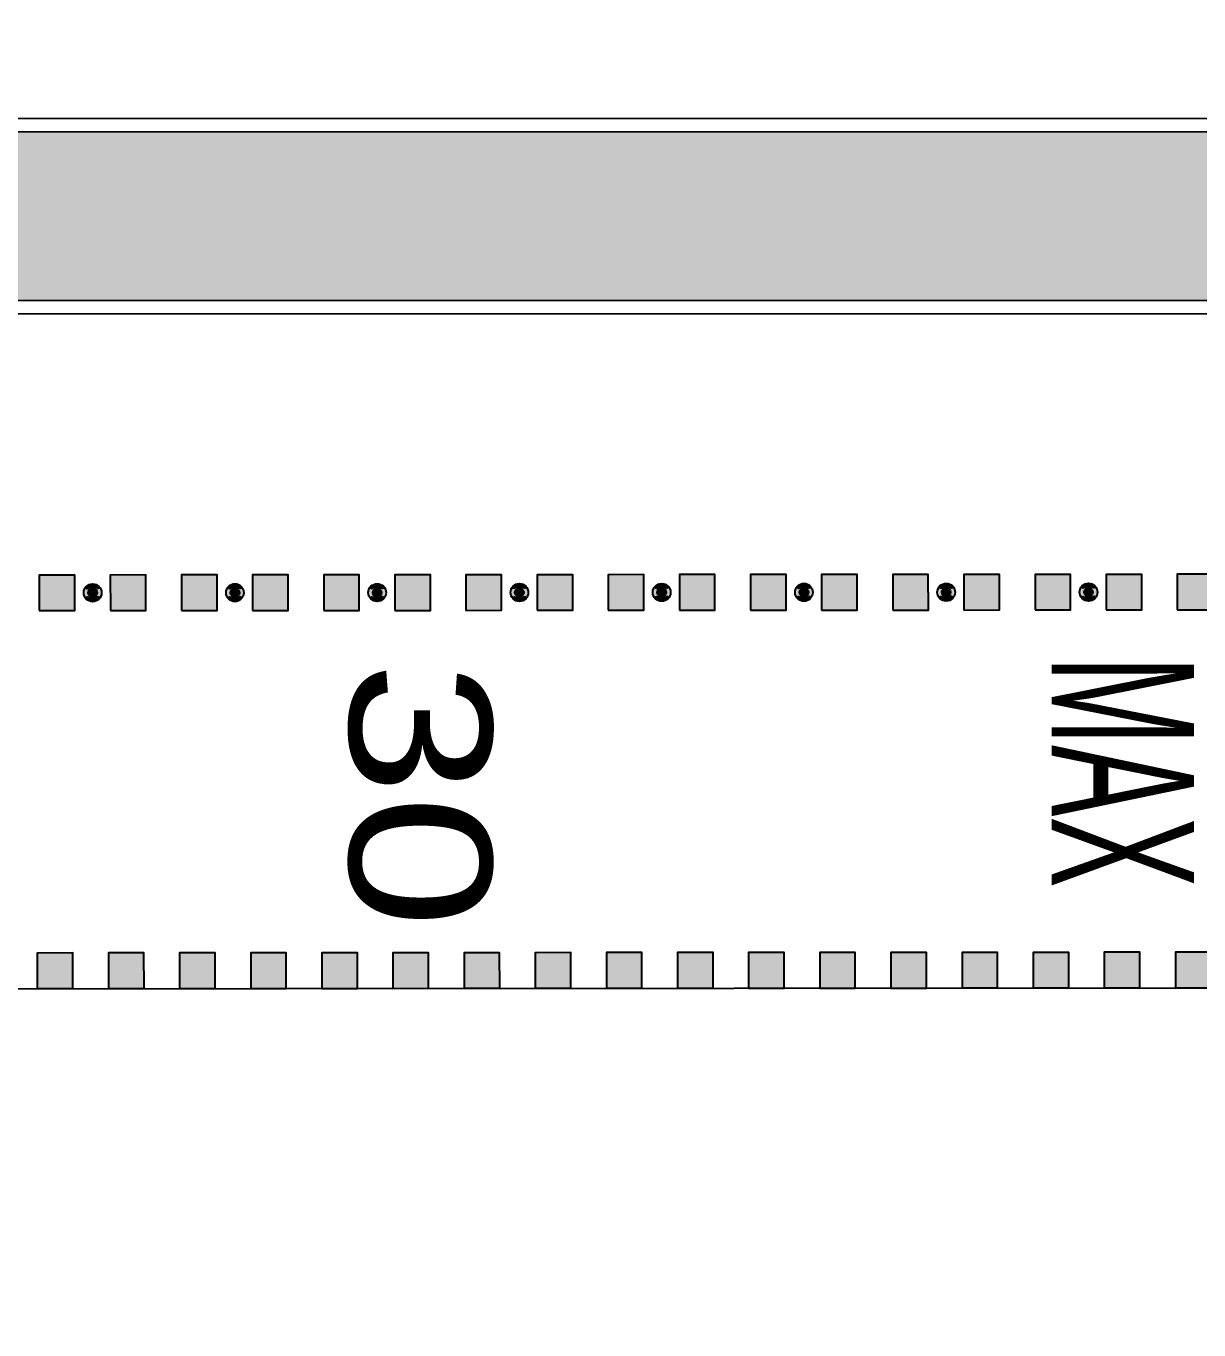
# Model space of a CAD drawing. Header units: metres. Extents: x 668617 to 675126, y 2286318 to 2293677.
# Drawn here: x 669170.47 to 669183.66, y 2287199.22 to 2287213.88 of the extents above; entities that cross this region are included whole.
import ezdxf
from ezdxf.enums import TextEntityAlignment as Align

# ---------------------------------------------------------------- set-up
doc = ezdxf.new("R2010")
doc.units = ezdxf.units.M
doc.header["$MEASUREMENT"] = 0
for name, color, linetype in [('CU_VEGETACION', 54, 'Continuous'), ('DMTG-B-CuadrosVerdes', 94, 'Continuous'), ('DMTG-M-VIALETON', 92, 'Continuous'), ('DMTG-PB-BANQUETAS', 251, 'Continuous'), ('DMTG-SH-LEYENDA VELOCIDAD', 252, 'Continuous')]:
    doc.layers.add(name, color=color, linetype=linetype)
doc.styles.add('Arial', font='arial.ttf')

# ---------------------------------------------------------------- blocks, each defined once
blk = doc.blocks.new('*U123')
h = blk.add_hatch(color=256)
h.dxf.hatch_style = 1
h.paths.add_polyline_path([(0.024, 4.25), (0.424, 4.25), (0.424, 4.65), (0.024, 4.65)])
h = blk.add_hatch(color=256)
h.dxf.hatch_style = 1
h.paths.add_polyline_path([(0.824, 4.25), (1.224, 4.25), (1.224, 4.65), (0.824, 4.65)])
h = blk.add_hatch(color=256)
h.dxf.hatch_style = 1
h.paths.add_polyline_path([(0.824, 4.25), (1.224, 4.25), (1.224, 4.65), (0.824, 4.65)])
h = blk.add_hatch(color=256)
h.dxf.hatch_style = 1
h.paths.add_polyline_path([(1.624, 4.25), (2.024, 4.25), (2.024, 4.65), (1.624, 4.65)])
h = blk.add_hatch(color=256)
h.dxf.hatch_style = 1
h.paths.add_polyline_path([(1.624, 4.25), (2.024, 4.25), (2.024, 4.65), (1.624, 4.65)])
h = blk.add_hatch(color=256)
h.dxf.hatch_style = 1
h.paths.add_polyline_path([(2.424, 4.25), (2.824, 4.25), (2.824, 4.65), (2.424, 4.65)])
h = blk.add_hatch(color=256)
h.dxf.hatch_style = 1
h.paths.add_polyline_path([(2.424, 4.25), (2.824, 4.25), (2.824, 4.65), (2.424, 4.65)])
h = blk.add_hatch(color=256)
h.dxf.hatch_style = 1
h.paths.add_polyline_path([(3.224, 4.25), (3.624, 4.25), (3.624, 4.65), (3.224, 4.65)])
h = blk.add_hatch(color=256)
h.dxf.hatch_style = 1
h.paths.add_polyline_path([(3.224, 4.25), (3.624, 4.25), (3.624, 4.65), (3.224, 4.65)])
h = blk.add_hatch(color=256)
h.dxf.hatch_style = 1
h.paths.add_polyline_path([(4.024, 4.25), (4.424, 4.25), (4.424, 4.65), (4.024, 4.65)])
h = blk.add_hatch(color=256)
h.dxf.hatch_style = 1
h.paths.add_polyline_path([(4.024, 4.25), (4.424, 4.25), (4.424, 4.65), (4.024, 4.65)])
h = blk.add_hatch(color=256)
h.dxf.hatch_style = 1
h.paths.add_polyline_path([(4.824, 4.25), (5.224, 4.25), (5.224, 4.65), (4.824, 4.65)])
h = blk.add_hatch(color=256)
h.dxf.hatch_style = 1
h.paths.add_polyline_path([(4.824, 4.25), (5.224, 4.25), (5.224, 4.65), (4.824, 4.65)])
h = blk.add_hatch(color=256)
h.dxf.hatch_style = 1
h.paths.add_polyline_path([(5.624, 4.25), (6.024, 4.25), (6.024, 4.65), (5.624, 4.65)])
h = blk.add_hatch(color=256)
h.dxf.hatch_style = 1
h.paths.add_polyline_path([(5.624, 4.25), (6.024, 4.25), (6.024, 4.65), (5.624, 4.65)])
h = blk.add_hatch(color=256)
h.dxf.hatch_style = 1
h.paths.add_polyline_path([(6.424, 4.25), (6.824, 4.25), (6.824, 4.65), (6.424, 4.65)])
h = blk.add_hatch(color=256)
h.dxf.hatch_style = 1
h.paths.add_polyline_path([(6.424, 4.25), (6.824, 4.25), (6.824, 4.65), (6.424, 4.65)])
h = blk.add_hatch(color=256)
h.dxf.hatch_style = 1
h.paths.add_polyline_path([(7.224, 4.25), (7.624, 4.25), (7.624, 4.65), (7.224, 4.65)])
h = blk.add_hatch(color=256)
h.dxf.hatch_style = 1
h.paths.add_polyline_path([(7.224, 4.25), (7.624, 4.25), (7.624, 4.65), (7.224, 4.65)])
h = blk.add_hatch(color=256)
h.dxf.hatch_style = 1
h.paths.add_polyline_path([(8.024, 4.25), (8.424, 4.25), (8.424, 4.65), (8.024, 4.65)])
h = blk.add_hatch(color=256)
h.dxf.hatch_style = 1
h.paths.add_polyline_path([(8.024, 4.25), (8.424, 4.25), (8.424, 4.65), (8.024, 4.65)])
h = blk.add_hatch(color=256)
h.dxf.hatch_style = 1
h.paths.add_polyline_path([(8.824, 4.25), (9.224, 4.25), (9.224, 4.65), (8.824, 4.65)])
h = blk.add_hatch(color=256)
h.dxf.hatch_style = 1
h.paths.add_polyline_path([(8.824, 4.25), (9.224, 4.25), (9.224, 4.65), (8.824, 4.65)])
h = blk.add_hatch(color=256)
h.dxf.hatch_style = 1
h.paths.add_polyline_path([(9.624, 4.25), (10.024, 4.25), (10.024, 4.65), (9.624, 4.65)])
h = blk.add_hatch(color=256)
h.dxf.hatch_style = 1
h.paths.add_polyline_path([(9.624, 4.25), (10.024, 4.25), (10.024, 4.65), (9.624, 4.65)])
h = blk.add_hatch(color=256)
h.dxf.hatch_style = 1
h.paths.add_polyline_path([(10.424, 4.25), (10.824, 4.25), (10.824, 4.65), (10.424, 4.65)])
h = blk.add_hatch(color=256)
h.dxf.hatch_style = 1
h.paths.add_polyline_path([(10.424, 4.25), (10.824, 4.25), (10.824, 4.65), (10.424, 4.65)])
h = blk.add_hatch(color=256)
h.dxf.hatch_style = 1
h.paths.add_polyline_path([(11.224, 4.25), (11.624, 4.25), (11.624, 4.65), (11.224, 4.65)])
h = blk.add_hatch(color=256)
h.dxf.hatch_style = 1
h.paths.add_polyline_path([(11.224, 4.25), (11.624, 4.25), (11.624, 4.65), (11.224, 4.65)])
h = blk.add_hatch(color=256)
h.dxf.hatch_style = 1
h.paths.add_polyline_path([(12.024, 4.25), (12.424, 4.25), (12.424, 4.65), (12.024, 4.65)])
h = blk.add_hatch(color=256)
h.dxf.hatch_style = 1
h.paths.add_polyline_path([(12.024, 4.25), (12.424, 4.25), (12.424, 4.65), (12.024, 4.65)])
h = blk.add_hatch(color=256)
h.dxf.hatch_style = 1
h.paths.add_polyline_path([(12.824, 4.25), (13.224, 4.25), (13.224, 4.65), (12.824, 4.65)])
h = blk.add_hatch(color=256)
h.dxf.hatch_style = 1
h.paths.add_polyline_path([(12.824, 4.25), (13.224, 4.25), (13.224, 4.65), (12.824, 4.65)])
h = blk.add_hatch(color=256)
h.dxf.hatch_style = 1
h.paths.add_polyline_path([(0, 0), (0.4, 0), (0.4, 0.4), (0, 0.4)])
h = blk.add_hatch(color=256)
h.dxf.hatch_style = 1
h.paths.add_polyline_path([(0.8, 0), (1.2, 0), (1.2, 0.4), (0.8, 0.4)])
h = blk.add_hatch(color=256)
h.dxf.hatch_style = 1
h.paths.add_polyline_path([(0.8, 0), (1.2, 0), (1.2, 0.4), (0.8, 0.4)])
h = blk.add_hatch(color=256)
h.dxf.hatch_style = 1
h.paths.add_polyline_path([(1.6, 0), (2, 0), (2, 0.4), (1.6, 0.4)])
h = blk.add_hatch(color=256)
h.dxf.hatch_style = 1
h.paths.add_polyline_path([(1.6, 0), (2, 0), (2, 0.4), (1.6, 0.4)])
h = blk.add_hatch(color=256)
h.dxf.hatch_style = 1
h.paths.add_polyline_path([(2.4, 0), (2.8, 0), (2.8, 0.4), (2.4, 0.4)])
h = blk.add_hatch(color=256)
h.dxf.hatch_style = 1
h.paths.add_polyline_path([(2.4, 0), (2.8, 0), (2.8, 0.4), (2.4, 0.4)])
h = blk.add_hatch(color=256)
h.dxf.hatch_style = 1
h.paths.add_polyline_path([(3.2, 0), (3.6, 0), (3.6, 0.4), (3.2, 0.4)])
h = blk.add_hatch(color=256)
h.dxf.hatch_style = 1
h.paths.add_polyline_path([(3.2, 0), (3.6, 0), (3.6, 0.4), (3.2, 0.4)])
h = blk.add_hatch(color=256)
h.dxf.hatch_style = 1
h.paths.add_polyline_path([(4, 0), (4.4, 0), (4.4, 0.4), (4, 0.4)])
h = blk.add_hatch(color=256)
h.dxf.hatch_style = 1
h.paths.add_polyline_path([(4, 0), (4.4, 0), (4.4, 0.4), (4, 0.4)])
h = blk.add_hatch(color=256)
h.dxf.hatch_style = 1
h.paths.add_polyline_path([(4.8, 0), (5.2, 0), (5.2, 0.4), (4.8, 0.4)])
h = blk.add_hatch(color=256)
h.dxf.hatch_style = 1
h.paths.add_polyline_path([(4.8, 0), (5.2, 0), (5.2, 0.4), (4.8, 0.4)])
h = blk.add_hatch(color=256)
h.dxf.hatch_style = 1
h.paths.add_polyline_path([(5.6, 0), (6, 0), (6, 0.4), (5.6, 0.4)])
h = blk.add_hatch(color=256)
h.dxf.hatch_style = 1
h.paths.add_polyline_path([(5.6, 0), (6, 0), (6, 0.4), (5.6, 0.4)])
h = blk.add_hatch(color=256)
h.dxf.hatch_style = 1
h.paths.add_polyline_path([(6.4, 0), (6.8, 0), (6.8, 0.4), (6.4, 0.4)])
h = blk.add_hatch(color=256)
h.dxf.hatch_style = 1
h.paths.add_polyline_path([(6.4, 0), (6.8, 0), (6.8, 0.4), (6.4, 0.4)])
h = blk.add_hatch(color=256)
h.dxf.hatch_style = 1
h.paths.add_polyline_path([(7.2, 0), (7.6, 0), (7.6, 0.4), (7.2, 0.4)])
h = blk.add_hatch(color=256)
h.dxf.hatch_style = 1
h.paths.add_polyline_path([(7.2, 0), (7.6, 0), (7.6, 0.4), (7.2, 0.4)])
h = blk.add_hatch(color=256)
h.dxf.hatch_style = 1
h.paths.add_polyline_path([(8, 0), (8.4, 0), (8.4, 0.4), (8, 0.4)])
h = blk.add_hatch(color=256)
h.dxf.hatch_style = 1
h.paths.add_polyline_path([(8, 0), (8.4, 0), (8.4, 0.4), (8, 0.4)])
h = blk.add_hatch(color=256)
h.dxf.hatch_style = 1
h.paths.add_polyline_path([(8.8, 0), (9.2, 0), (9.2, 0.4), (8.8, 0.4)])
h = blk.add_hatch(color=256)
h.dxf.hatch_style = 1
h.paths.add_polyline_path([(8.8, 0), (9.2, 0), (9.2, 0.4), (8.8, 0.4)])
h = blk.add_hatch(color=256)
h.dxf.hatch_style = 1
h.paths.add_polyline_path([(9.6, 0), (10, 0), (10, 0.4), (9.6, 0.4)])
h = blk.add_hatch(color=256)
h.dxf.hatch_style = 1
h.paths.add_polyline_path([(9.6, 0), (10, 0), (10, 0.4), (9.6, 0.4)])
h = blk.add_hatch(color=256)
h.dxf.hatch_style = 1
h.paths.add_polyline_path([(10.4, 0), (10.8, 0), (10.8, 0.4), (10.4, 0.4)])
h = blk.add_hatch(color=256)
h.dxf.hatch_style = 1
h.paths.add_polyline_path([(10.4, 0), (10.8, 0), (10.8, 0.4), (10.4, 0.4)])
h = blk.add_hatch(color=256)
h.dxf.hatch_style = 1
h.paths.add_polyline_path([(11.2, 0), (11.6, 0), (11.6, 0.4), (11.2, 0.4)])
h = blk.add_hatch(color=256)
h.dxf.hatch_style = 1
h.paths.add_polyline_path([(11.2, 0), (11.6, 0), (11.6, 0.4), (11.2, 0.4)])
h = blk.add_hatch(color=256)
h.dxf.hatch_style = 1
h.paths.add_polyline_path([(12, 0), (12.4, 0), (12.4, 0.4), (12, 0.4)])
h = blk.add_hatch(color=256)
h.dxf.hatch_style = 1
h.paths.add_polyline_path([(12, 0), (12.4, 0), (12.4, 0.4), (12, 0.4)])
h = blk.add_hatch(color=256)
h.dxf.hatch_style = 1
h.paths.add_polyline_path([(12.8, 0), (13.2, 0), (13.2, 0.4), (12.8, 0.4)])
h = blk.add_hatch(color=256)
h.dxf.hatch_style = 1
h.paths.add_polyline_path([(12.8, 0), (13.2, 0), (13.2, 0.4), (12.8, 0.4)])
for points in [[(0.024, 4.25), (0.424, 4.25), (0.424, 4.65), (0.024, 4.65)], [(0.824, 4.25), (1.224, 4.25), (1.224, 4.65), (0.824, 4.65)], [(0.824, 4.25), (1.224, 4.25), (1.224, 4.65), (0.824, 4.65)], [(1.624, 4.25), (2.024, 4.25), (2.024, 4.65), (1.624, 4.65)], [(1.624, 4.25), (2.024, 4.25), (2.024, 4.65), (1.624, 4.65)], [(2.424, 4.25), (2.824, 4.25), (2.824, 4.65), (2.424, 4.65)], [(2.424, 4.25), (2.824, 4.25), (2.824, 4.65), (2.424, 4.65)], [(3.224, 4.25), (3.624, 4.25), (3.624, 4.65), (3.224, 4.65)], [(3.224, 4.25), (3.624, 4.25), (3.624, 4.65), (3.224, 4.65)], [(4.024, 4.25), (4.424, 4.25), (4.424, 4.65), (4.024, 4.65)], [(4.024, 4.25), (4.424, 4.25), (4.424, 4.65), (4.024, 4.65)], [(4.824, 4.25), (5.224, 4.25), (5.224, 4.65), (4.824, 4.65)], [(4.824, 4.25), (5.224, 4.25), (5.224, 4.65), (4.824, 4.65)], [(5.624, 4.25), (6.024, 4.25), (6.024, 4.65), (5.624, 4.65)], [(5.624, 4.25), (6.024, 4.25), (6.024, 4.65), (5.624, 4.65)], [(6.424, 4.25), (6.824, 4.25), (6.824, 4.65), (6.424, 4.65)], [(6.424, 4.25), (6.824, 4.25), (6.824, 4.65), (6.424, 4.65)], [(7.224, 4.25), (7.624, 4.25), (7.624, 4.65), (7.224, 4.65)], [(7.224, 4.25), (7.624, 4.25), (7.624, 4.65), (7.224, 4.65)], [(8.024, 4.25), (8.424, 4.25), (8.424, 4.65), (8.024, 4.65)], [(8.024, 4.25), (8.424, 4.25), (8.424, 4.65), (8.024, 4.65)], [(8.824, 4.25), (9.224, 4.25), (9.224, 4.65), (8.824, 4.65)], [(8.824, 4.25), (9.224, 4.25), (9.224, 4.65), (8.824, 4.65)], [(9.624, 4.25), (10.024, 4.25), (10.024, 4.65), (9.624, 4.65)], [(9.624, 4.25), (10.024, 4.25), (10.024, 4.65), (9.624, 4.65)], [(10.424, 4.25), (10.824, 4.25), (10.824, 4.65), (10.424, 4.65)], [(10.424, 4.25), (10.824, 4.25), (10.824, 4.65), (10.424, 4.65)], [(11.224, 4.25), (11.624, 4.25), (11.624, 4.65), (11.224, 4.65)], [(11.224, 4.25), (11.624, 4.25), (11.624, 4.65), (11.224, 4.65)], [(12.024, 4.25), (12.424, 4.25), (12.424, 4.65), (12.024, 4.65)], [(12.024, 4.25), (12.424, 4.25), (12.424, 4.65), (12.024, 4.65)], [(12.824, 4.25), (13.224, 4.25), (13.224, 4.65), (12.824, 4.65)], [(12.824, 4.25), (13.224, 4.25), (13.224, 4.65), (12.824, 4.65)], [(0, 0), (0.4, 0), (0.4, 0.4), (0, 0.4)], [(0.8, 0), (1.2, 0), (1.2, 0.4), (0.8, 0.4)], [(0.8, 0), (1.2, 0), (1.2, 0.4), (0.8, 0.4)], [(1.6, 0), (2, 0), (2, 0.4), (1.6, 0.4)], [(1.6, 0), (2, 0), (2, 0.4), (1.6, 0.4)], [(2.4, 0), (2.8, 0), (2.8, 0.4), (2.4, 0.4)], [(2.4, 0), (2.8, 0), (2.8, 0.4), (2.4, 0.4)], [(3.2, 0), (3.6, 0), (3.6, 0.4), (3.2, 0.4)], [(3.2, 0), (3.6, 0), (3.6, 0.4), (3.2, 0.4)], [(4, 0), (4.4, 0), (4.4, 0.4), (4, 0.4)], [(4, 0), (4.4, 0), (4.4, 0.4), (4, 0.4)], [(4.8, 0), (5.2, 0), (5.2, 0.4), (4.8, 0.4)], [(4.8, 0), (5.2, 0), (5.2, 0.4), (4.8, 0.4)], [(5.6, 0), (6, 0), (6, 0.4), (5.6, 0.4)], [(5.6, 0), (6, 0), (6, 0.4), (5.6, 0.4)], [(6.4, 0), (6.8, 0), (6.8, 0.4), (6.4, 0.4)], [(6.4, 0), (6.8, 0), (6.8, 0.4), (6.4, 0.4)], [(7.2, 0), (7.6, 0), (7.6, 0.4), (7.2, 0.4)], [(7.2, 0), (7.6, 0), (7.6, 0.4), (7.2, 0.4)], [(8, 0), (8.4, 0), (8.4, 0.4), (8, 0.4)], [(8, 0), (8.4, 0), (8.4, 0.4), (8, 0.4)], [(8.8, 0), (9.2, 0), (9.2, 0.4), (8.8, 0.4)], [(8.8, 0), (9.2, 0), (9.2, 0.4), (8.8, 0.4)], [(9.6, 0), (10, 0), (10, 0.4), (9.6, 0.4)], [(9.6, 0), (10, 0), (10, 0.4), (9.6, 0.4)], [(10.4, 0), (10.8, 0), (10.8, 0.4), (10.4, 0.4)], [(10.4, 0), (10.8, 0), (10.8, 0.4), (10.4, 0.4)], [(11.2, 0), (11.6, 0), (11.6, 0.4), (11.2, 0.4)], [(11.2, 0), (11.6, 0), (11.6, 0.4), (11.2, 0.4)], [(12, 0), (12.4, 0), (12.4, 0.4), (12, 0.4)], [(12, 0), (12.4, 0), (12.4, 0.4), (12, 0.4)], [(12.8, 0), (13.2, 0), (13.2, 0.4), (12.8, 0.4)], [(12.8, 0), (13.2, 0), (13.2, 0.4), (12.8, 0.4)]]:
    blk.add_lwpolyline(points, close=True)
blk = doc.blocks.new('*U87')
at = {"true_color": 0x58ba48}
h = blk.add_hatch(color=85, dxfattribs=at)
h.dxf.hatch_style = 1
h.paths.add_polyline_path([(13.392, 11.001, 1), (13.492, 11.001, 1)], flags=0)
h.paths.add_polyline_path([(13.391, 11.069), (13.38, 11.08, 0.062746), (13.363, 11.062), (13.373, 11.052, 0.413879), (13.391, 11.052, 0.414549)], flags=17)
h.paths.add_polyline_path([(13.388, 11.06, -1), (13.376, 11.06, -1)], flags=16)
h.paths.add_polyline_path([(13.392, 11.001, 1), (13.492, 11.001, 1)], flags=16)
h.paths.add_polyline_path([(13.503, 11.08), (13.492, 11.069, 0.413879), (13.492, 11.052, 0.414549), (13.51, 11.052), (13.521, 11.062, 0.062746)], flags=17)
h.paths.add_polyline_path([(13.507, 11.06, -1), (13.495, 11.06, -1)], flags=16)
h.paths.add_polyline_path([(13.521, 10.94), (13.51, 10.95, 0.413879), (13.492, 10.95, 0.414549), (13.492, 10.933), (13.503, 10.922, 0.062746)], flags=17)
h.paths.add_polyline_path([(13.495, 10.942, -1), (13.507, 10.942, -1)], flags=16)
h.paths.add_polyline_path([(13.391, 10.95, 0.414549), (13.373, 10.95), (13.363, 10.94, 0.062746), (13.38, 10.922), (13.391, 10.933, 0.413879)], flags=17)
h.paths.add_polyline_path([(13.376, 10.942, -1), (13.388, 10.942, -1)], flags=16)
h.paths.add_polyline_path([(13.521, 11.062), (13.51, 11.052, -0.414549), (13.492, 11.052, -0.413879), (13.492, 11.069), (13.503, 11.08, 0.342564), (13.38, 11.08), (13.391, 11.069, -0.414549), (13.391, 11.052, -0.413879), (13.373, 11.052), (13.363, 11.062, 0.166532), (13.342, 11.001, 0.166532), (13.363, 10.94), (13.373, 10.95, -0.414549), (13.391, 10.95, -0.413879), (13.391, 10.933), (13.38, 10.922, 0.342564), (13.503, 10.922), (13.492, 10.933, -0.414549), (13.492, 10.95, -0.413879), (13.51, 10.95), (13.521, 10.94, 0.166532), (13.542, 11.001, 0.166532)])
h.paths.add_polyline_path([(13.492, 11.001, -1), (13.392, 11.001, -1)], flags=0)
h.paths.add_polyline_path([(13.471, 11.056, 0.245947), (13.413, 11.056), (13.401, 11.078, -0.245947), (13.482, 11.078)], flags=16)
h.paths.add_polyline_path([(13.471, 10.946), (13.482, 10.923, -0.245947), (13.401, 10.923), (13.413, 10.946, 0.245947)], flags=16)
h = blk.add_hatch(color=85, dxfattribs=at)
h.dxf.hatch_style = 1
h.paths.add_polyline_path([(13.392, 11.001, 1), (13.492, 11.001, 1)])
at = {"true_color": 0xc7c8ca}
h = blk.add_hatch(color=9, dxfattribs=at)
h.dxf.hatch_style = 1
h.paths.add_polyline_path([(13.482, 11.078, 0.245947), (13.401, 11.078), (13.413, 11.056, -0.245947), (13.471, 11.056)])
h.paths.add_polyline_path([(13.482, 10.923), (13.471, 10.946, -0.245947), (13.413, 10.946), (13.401, 10.923, 0.245947)])
at = {"true_color": 0x58ba48}
h = blk.add_hatch(color=85, dxfattribs=at)
h.dxf.hatch_style = 1
h.paths.add_polyline_path([(14.992, 11.001, 1), (15.092, 11.001, 1)], flags=0)
h.paths.add_polyline_path([(14.991, 11.069), (14.98, 11.08, 0.062746), (14.963, 11.062), (14.973, 11.052, 0.413879), (14.991, 11.052, 0.414549)], flags=17)
h.paths.add_polyline_path([(14.988, 11.06, -1), (14.976, 11.06, -1)], flags=16)
h.paths.add_polyline_path([(14.992, 11.001, 1), (15.092, 11.001, 1)], flags=16)
h.paths.add_polyline_path([(15.103, 11.08), (15.092, 11.069, 0.413879), (15.092, 11.052, 0.414549), (15.11, 11.052), (15.121, 11.062, 0.062746)], flags=17)
h.paths.add_polyline_path([(15.107, 11.06, -1), (15.095, 11.06, -1)], flags=16)
h.paths.add_polyline_path([(15.121, 10.94), (15.11, 10.95, 0.413879), (15.092, 10.95, 0.414549), (15.092, 10.933), (15.103, 10.922, 0.062746)], flags=17)
h.paths.add_polyline_path([(15.095, 10.942, -1), (15.107, 10.942, -1)], flags=16)
h.paths.add_polyline_path([(14.991, 10.95, 0.414549), (14.973, 10.95), (14.963, 10.94, 0.062746), (14.98, 10.922), (14.991, 10.933, 0.413879)], flags=17)
h.paths.add_polyline_path([(14.976, 10.942, -1), (14.988, 10.942, -1)], flags=16)
h.paths.add_polyline_path([(15.121, 11.062), (15.11, 11.052, -0.414549), (15.092, 11.052, -0.413879), (15.092, 11.069), (15.103, 11.08, 0.342564), (14.98, 11.08), (14.991, 11.069, -0.414549), (14.991, 11.052, -0.413879), (14.973, 11.052), (14.963, 11.062, 0.166532), (14.942, 11.001, 0.166532), (14.963, 10.94), (14.973, 10.95, -0.414549), (14.991, 10.95, -0.413879), (14.991, 10.933), (14.98, 10.922, 0.342564), (15.103, 10.922), (15.092, 10.933, -0.414549), (15.092, 10.95, -0.413879), (15.11, 10.95), (15.121, 10.94, 0.166532), (15.142, 11.001, 0.166532)])
h.paths.add_polyline_path([(15.092, 11.001, -1), (14.992, 11.001, -1)], flags=0)
h.paths.add_polyline_path([(15.071, 11.056, 0.245947), (15.013, 11.056), (15.001, 11.078, -0.245947), (15.082, 11.078)], flags=16)
h.paths.add_polyline_path([(15.071, 10.946), (15.082, 10.923, -0.245947), (15.001, 10.923), (15.013, 10.946, 0.245947)], flags=16)
h = blk.add_hatch(color=85, dxfattribs=at)
h.dxf.hatch_style = 1
h.paths.add_polyline_path([(14.992, 11.001, 1), (15.092, 11.001, 1)])
at = {"true_color": 0xc7c8ca}
h = blk.add_hatch(color=9, dxfattribs=at)
h.dxf.hatch_style = 1
h.paths.add_polyline_path([(15.082, 11.078, 0.245947), (15.001, 11.078), (15.013, 11.056, -0.245947), (15.071, 11.056)])
h.paths.add_polyline_path([(15.082, 10.923), (15.071, 10.946, -0.245947), (15.013, 10.946), (15.001, 10.923, 0.245947)])
at = {"true_color": 0x58ba48}
h = blk.add_hatch(color=85, dxfattribs=at)
h.dxf.hatch_style = 1
h.paths.add_polyline_path([(16.592, 11.001, 1), (16.692, 11.001, 1)], flags=0)
h.paths.add_polyline_path([(16.591, 11.069), (16.58, 11.08, 0.062746), (16.563, 11.062), (16.573, 11.052, 0.413879), (16.591, 11.052, 0.414549)], flags=17)
h.paths.add_polyline_path([(16.588, 11.06, -1), (16.576, 11.06, -1)], flags=16)
h.paths.add_polyline_path([(16.592, 11.001, 1), (16.692, 11.001, 1)], flags=16)
h.paths.add_polyline_path([(16.703, 11.08), (16.692, 11.069, 0.413879), (16.692, 11.052, 0.414549), (16.71, 11.052), (16.721, 11.062, 0.062746)], flags=17)
h.paths.add_polyline_path([(16.707, 11.06, -1), (16.695, 11.06, -1)], flags=16)
h.paths.add_polyline_path([(16.721, 10.94), (16.71, 10.95, 0.413879), (16.692, 10.95, 0.414549), (16.692, 10.933), (16.703, 10.922, 0.062746)], flags=17)
h.paths.add_polyline_path([(16.695, 10.942, -1), (16.707, 10.942, -1)], flags=16)
h.paths.add_polyline_path([(16.591, 10.95, 0.414549), (16.573, 10.95), (16.563, 10.94, 0.062746), (16.58, 10.922), (16.591, 10.933, 0.413879)], flags=17)
h.paths.add_polyline_path([(16.576, 10.942, -1), (16.588, 10.942, -1)], flags=16)
h.paths.add_polyline_path([(16.721, 11.062), (16.71, 11.052, -0.414549), (16.692, 11.052, -0.413879), (16.692, 11.069), (16.703, 11.08, 0.342564), (16.58, 11.08), (16.591, 11.069, -0.414549), (16.591, 11.052, -0.413879), (16.573, 11.052), (16.563, 11.062, 0.166532), (16.542, 11.001, 0.166532), (16.563, 10.94), (16.573, 10.95, -0.414549), (16.591, 10.95, -0.413879), (16.591, 10.933), (16.58, 10.922, 0.342564), (16.703, 10.922), (16.692, 10.933, -0.414549), (16.692, 10.95, -0.413879), (16.71, 10.95), (16.721, 10.94, 0.166532), (16.742, 11.001, 0.166532)])
h.paths.add_polyline_path([(16.692, 11.001, -1), (16.592, 11.001, -1)], flags=0)
h.paths.add_polyline_path([(16.671, 11.056, 0.245947), (16.613, 11.056), (16.601, 11.078, -0.245947), (16.682, 11.078)], flags=16)
h.paths.add_polyline_path([(16.671, 10.946), (16.682, 10.923, -0.245947), (16.601, 10.923), (16.613, 10.946, 0.245947)], flags=16)
h = blk.add_hatch(color=85, dxfattribs=at)
h.dxf.hatch_style = 1
h.paths.add_polyline_path([(16.592, 11.001, 1), (16.692, 11.001, 1)])
at = {"true_color": 0xc7c8ca}
h = blk.add_hatch(color=9, dxfattribs=at)
h.dxf.hatch_style = 1
h.paths.add_polyline_path([(16.682, 11.078, 0.245947), (16.601, 11.078), (16.613, 11.056, -0.245947), (16.671, 11.056)])
h.paths.add_polyline_path([(16.682, 10.923), (16.671, 10.946, -0.245947), (16.613, 10.946), (16.601, 10.923, 0.245947)])
at = {"true_color": 0x58ba48}
h = blk.add_hatch(color=85, dxfattribs=at)
h.dxf.hatch_style = 1
h.paths.add_polyline_path([(18.192, 11.001, 1), (18.292, 11.001, 1)], flags=0)
h.paths.add_polyline_path([(18.191, 11.069), (18.18, 11.08, 0.062746), (18.163, 11.062), (18.173, 11.052, 0.413879), (18.191, 11.052, 0.414549)], flags=17)
h.paths.add_polyline_path([(18.188, 11.06, -1), (18.176, 11.06, -1)], flags=16)
h.paths.add_polyline_path([(18.192, 11.001, 1), (18.292, 11.001, 1)], flags=16)
h.paths.add_polyline_path([(18.303, 11.08), (18.292, 11.069, 0.413879), (18.292, 11.052, 0.414549), (18.31, 11.052), (18.321, 11.062, 0.062746)], flags=17)
h.paths.add_polyline_path([(18.307, 11.06, -1), (18.295, 11.06, -1)], flags=16)
h.paths.add_polyline_path([(18.321, 10.94), (18.31, 10.95, 0.413879), (18.292, 10.95, 0.414549), (18.292, 10.933), (18.303, 10.922, 0.062746)], flags=17)
h.paths.add_polyline_path([(18.295, 10.942, -1), (18.307, 10.942, -1)], flags=16)
h.paths.add_polyline_path([(18.191, 10.95, 0.414549), (18.173, 10.95), (18.163, 10.94, 0.062746), (18.18, 10.922), (18.191, 10.933, 0.413879)], flags=17)
h.paths.add_polyline_path([(18.176, 10.942, -1), (18.188, 10.942, -1)], flags=16)
h.paths.add_polyline_path([(18.321, 11.062), (18.31, 11.052, -0.414549), (18.292, 11.052, -0.413879), (18.292, 11.069), (18.303, 11.08, 0.342564), (18.18, 11.08), (18.191, 11.069, -0.414549), (18.191, 11.052, -0.413879), (18.173, 11.052), (18.163, 11.062, 0.166532), (18.142, 11.001, 0.166532), (18.163, 10.94), (18.173, 10.95, -0.414549), (18.191, 10.95, -0.413879), (18.191, 10.933), (18.18, 10.922, 0.342564), (18.303, 10.922), (18.292, 10.933, -0.414549), (18.292, 10.95, -0.413879), (18.31, 10.95), (18.321, 10.94, 0.166532), (18.342, 11.001, 0.166532)])
h.paths.add_polyline_path([(18.292, 11.001, -1), (18.192, 11.001, -1)], flags=0)
h.paths.add_polyline_path([(18.271, 11.056, 0.245947), (18.213, 11.056), (18.201, 11.078, -0.245947), (18.282, 11.078)], flags=16)
h.paths.add_polyline_path([(18.271, 10.946), (18.282, 10.923, -0.245947), (18.201, 10.923), (18.213, 10.946, 0.245947)], flags=16)
h = blk.add_hatch(color=85, dxfattribs=at)
h.dxf.hatch_style = 1
h.paths.add_polyline_path([(18.192, 11.001, 1), (18.292, 11.001, 1)])
at = {"true_color": 0xc7c8ca}
h = blk.add_hatch(color=9, dxfattribs=at)
h.dxf.hatch_style = 1
h.paths.add_polyline_path([(18.282, 11.078, 0.245947), (18.201, 11.078), (18.213, 11.056, -0.245947), (18.271, 11.056)])
h.paths.add_polyline_path([(18.282, 10.923), (18.271, 10.946, -0.245947), (18.213, 10.946), (18.201, 10.923, 0.245947)])
at = {"true_color": 0x58ba48}
h = blk.add_hatch(color=85, dxfattribs=at)
h.dxf.hatch_style = 1
h.paths.add_polyline_path([(19.792, 11.001, 1), (19.892, 11.001, 1)], flags=0)
h.paths.add_polyline_path([(19.791, 11.069), (19.78, 11.08, 0.062746), (19.763, 11.062), (19.773, 11.052, 0.413879), (19.791, 11.052, 0.414549)], flags=17)
h.paths.add_polyline_path([(19.788, 11.06, -1), (19.776, 11.06, -1)], flags=16)
h.paths.add_polyline_path([(19.792, 11.001, 1), (19.892, 11.001, 1)], flags=16)
h.paths.add_polyline_path([(19.903, 11.08), (19.892, 11.069, 0.413879), (19.892, 11.052, 0.414549), (19.91, 11.052), (19.921, 11.062, 0.062746)], flags=17)
h.paths.add_polyline_path([(19.907, 11.06, -1), (19.895, 11.06, -1)], flags=16)
h.paths.add_polyline_path([(19.921, 10.94), (19.91, 10.95, 0.413879), (19.892, 10.95, 0.414549), (19.892, 10.933), (19.903, 10.922, 0.062746)], flags=17)
h.paths.add_polyline_path([(19.895, 10.942, -1), (19.907, 10.942, -1)], flags=16)
h.paths.add_polyline_path([(19.791, 10.95, 0.414549), (19.773, 10.95), (19.763, 10.94, 0.062746), (19.78, 10.922), (19.791, 10.933, 0.413879)], flags=17)
h.paths.add_polyline_path([(19.776, 10.942, -1), (19.788, 10.942, -1)], flags=16)
h.paths.add_polyline_path([(19.921, 11.062), (19.91, 11.052, -0.414549), (19.892, 11.052, -0.413879), (19.892, 11.069), (19.903, 11.08, 0.342564), (19.78, 11.08), (19.791, 11.069, -0.414549), (19.791, 11.052, -0.413879), (19.773, 11.052), (19.763, 11.062, 0.166532), (19.742, 11.001, 0.166532), (19.763, 10.94), (19.773, 10.95, -0.414549), (19.791, 10.95, -0.413879), (19.791, 10.933), (19.78, 10.922, 0.342564), (19.903, 10.922), (19.892, 10.933, -0.414549), (19.892, 10.95, -0.413879), (19.91, 10.95), (19.921, 10.94, 0.166532), (19.942, 11.001, 0.166532)])
h.paths.add_polyline_path([(19.892, 11.001, -1), (19.792, 11.001, -1)], flags=0)
h.paths.add_polyline_path([(19.871, 11.056, 0.245947), (19.813, 11.056), (19.801, 11.078, -0.245947), (19.882, 11.078)], flags=16)
h.paths.add_polyline_path([(19.871, 10.946), (19.882, 10.923, -0.245947), (19.801, 10.923), (19.813, 10.946, 0.245947)], flags=16)
h = blk.add_hatch(color=85, dxfattribs=at)
h.dxf.hatch_style = 1
h.paths.add_polyline_path([(19.792, 11.001, 1), (19.892, 11.001, 1)])
at = {"true_color": 0xc7c8ca}
h = blk.add_hatch(color=9, dxfattribs=at)
h.dxf.hatch_style = 1
h.paths.add_polyline_path([(19.882, 11.078, 0.245947), (19.801, 11.078), (19.813, 11.056, -0.245947), (19.871, 11.056)])
h.paths.add_polyline_path([(19.882, 10.923), (19.871, 10.946, -0.245947), (19.813, 10.946), (19.801, 10.923, 0.245947)])
at = {"true_color": 0x58ba48}
h = blk.add_hatch(color=85, dxfattribs=at)
h.dxf.hatch_style = 1
h.paths.add_polyline_path([(21.392, 11.001, 1), (21.492, 11.001, 1)], flags=0)
h.paths.add_polyline_path([(21.391, 11.069), (21.38, 11.08, 0.062746), (21.363, 11.062), (21.373, 11.052, 0.413879), (21.391, 11.052, 0.414549)], flags=17)
h.paths.add_polyline_path([(21.388, 11.06, -1), (21.376, 11.06, -1)], flags=16)
h.paths.add_polyline_path([(21.392, 11.001, 1), (21.492, 11.001, 1)], flags=16)
h.paths.add_polyline_path([(21.503, 11.08), (21.492, 11.069, 0.413879), (21.492, 11.052, 0.414549), (21.51, 11.052), (21.521, 11.062, 0.062746)], flags=17)
h.paths.add_polyline_path([(21.507, 11.06, -1), (21.495, 11.06, -1)], flags=16)
h.paths.add_polyline_path([(21.521, 10.94), (21.51, 10.95, 0.413879), (21.492, 10.95, 0.414549), (21.492, 10.933), (21.503, 10.922, 0.062746)], flags=17)
h.paths.add_polyline_path([(21.495, 10.942, -1), (21.507, 10.942, -1)], flags=16)
h.paths.add_polyline_path([(21.391, 10.95, 0.414549), (21.373, 10.95), (21.363, 10.94, 0.062746), (21.38, 10.922), (21.391, 10.933, 0.413879)], flags=17)
h.paths.add_polyline_path([(21.376, 10.942, -1), (21.388, 10.942, -1)], flags=16)
h.paths.add_polyline_path([(21.521, 11.062), (21.51, 11.052, -0.414549), (21.492, 11.052, -0.413879), (21.492, 11.069), (21.503, 11.08, 0.342564), (21.38, 11.08), (21.391, 11.069, -0.414549), (21.391, 11.052, -0.413879), (21.373, 11.052), (21.363, 11.062, 0.166532), (21.342, 11.001, 0.166532), (21.363, 10.94), (21.373, 10.95, -0.414549), (21.391, 10.95, -0.413879), (21.391, 10.933), (21.38, 10.922, 0.342564), (21.503, 10.922), (21.492, 10.933, -0.414549), (21.492, 10.95, -0.413879), (21.51, 10.95), (21.521, 10.94, 0.166532), (21.542, 11.001, 0.166532)])
h.paths.add_polyline_path([(21.492, 11.001, -1), (21.392, 11.001, -1)], flags=0)
h.paths.add_polyline_path([(21.471, 11.056, 0.245947), (21.413, 11.056), (21.401, 11.078, -0.245947), (21.482, 11.078)], flags=16)
h.paths.add_polyline_path([(21.471, 10.946), (21.482, 10.923, -0.245947), (21.401, 10.923), (21.413, 10.946, 0.245947)], flags=16)
h = blk.add_hatch(color=85, dxfattribs=at)
h.dxf.hatch_style = 1
h.paths.add_polyline_path([(21.392, 11.001, 1), (21.492, 11.001, 1)])
at = {"true_color": 0xc7c8ca}
h = blk.add_hatch(color=9, dxfattribs=at)
h.dxf.hatch_style = 1
h.paths.add_polyline_path([(21.482, 11.078, 0.245947), (21.401, 11.078), (21.413, 11.056, -0.245947), (21.471, 11.056)])
h.paths.add_polyline_path([(21.482, 10.923), (21.471, 10.946, -0.245947), (21.413, 10.946), (21.401, 10.923, 0.245947)])
at = {"true_color": 0x58ba48}
h = blk.add_hatch(color=85, dxfattribs=at)
h.dxf.hatch_style = 1
h.paths.add_polyline_path([(22.992, 11.001, 1), (23.092, 11.001, 1)], flags=0)
h.paths.add_polyline_path([(22.991, 11.069), (22.98, 11.08, 0.062746), (22.963, 11.062), (22.973, 11.052, 0.413879), (22.991, 11.052, 0.414549)], flags=17)
h.paths.add_polyline_path([(22.988, 11.06, -1), (22.976, 11.06, -1)], flags=16)
h.paths.add_polyline_path([(22.992, 11.001, 1), (23.092, 11.001, 1)], flags=16)
h.paths.add_polyline_path([(23.103, 11.08), (23.092, 11.069, 0.413879), (23.092, 11.052, 0.414549), (23.11, 11.052), (23.121, 11.062, 0.062746)], flags=17)
h.paths.add_polyline_path([(23.107, 11.06, -1), (23.095, 11.06, -1)], flags=16)
h.paths.add_polyline_path([(23.121, 10.94), (23.11, 10.95, 0.413879), (23.092, 10.95, 0.414549), (23.092, 10.933), (23.103, 10.922, 0.062746)], flags=17)
h.paths.add_polyline_path([(23.095, 10.942, -1), (23.107, 10.942, -1)], flags=16)
h.paths.add_polyline_path([(22.991, 10.95, 0.414549), (22.973, 10.95), (22.963, 10.94, 0.062746), (22.98, 10.922), (22.991, 10.933, 0.413879)], flags=17)
h.paths.add_polyline_path([(22.976, 10.942, -1), (22.988, 10.942, -1)], flags=16)
h.paths.add_polyline_path([(23.121, 11.062), (23.11, 11.052, -0.414549), (23.092, 11.052, -0.413879), (23.092, 11.069), (23.103, 11.08, 0.342564), (22.98, 11.08), (22.991, 11.069, -0.414549), (22.991, 11.052, -0.413879), (22.973, 11.052), (22.963, 11.062, 0.166532), (22.942, 11.001, 0.166532), (22.963, 10.94), (22.973, 10.95, -0.414549), (22.991, 10.95, -0.413879), (22.991, 10.933), (22.98, 10.922, 0.342564), (23.103, 10.922), (23.092, 10.933, -0.414549), (23.092, 10.95, -0.413879), (23.11, 10.95), (23.121, 10.94, 0.166532), (23.142, 11.001, 0.166532)])
h.paths.add_polyline_path([(23.092, 11.001, -1), (22.992, 11.001, -1)], flags=0)
h.paths.add_polyline_path([(23.071, 11.056, 0.245947), (23.013, 11.056), (23.001, 11.078, -0.245947), (23.082, 11.078)], flags=16)
h.paths.add_polyline_path([(23.071, 10.946), (23.082, 10.923, -0.245947), (23.001, 10.923), (23.013, 10.946, 0.245947)], flags=16)
h = blk.add_hatch(color=85, dxfattribs=at)
h.dxf.hatch_style = 1
h.paths.add_polyline_path([(22.992, 11.001, 1), (23.092, 11.001, 1)])
at = {"true_color": 0xc7c8ca}
h = blk.add_hatch(color=9, dxfattribs=at)
h.dxf.hatch_style = 1
h.paths.add_polyline_path([(23.082, 11.078, 0.245947), (23.001, 11.078), (23.013, 11.056, -0.245947), (23.071, 11.056)])
h.paths.add_polyline_path([(23.082, 10.923), (23.071, 10.946, -0.245947), (23.013, 10.946), (23.001, 10.923, 0.245947)])
at = {"true_color": 0x58ba48}
h = blk.add_hatch(color=85, dxfattribs=at)
h.dxf.hatch_style = 1
h.paths.add_polyline_path([(24.592, 11.001, 1), (24.692, 11.001, 1)], flags=0)
h.paths.add_polyline_path([(24.591, 11.069), (24.58, 11.08, 0.062746), (24.563, 11.062), (24.573, 11.052, 0.413879), (24.591, 11.052, 0.414549)], flags=17)
h.paths.add_polyline_path([(24.588, 11.06, -1), (24.576, 11.06, -1)], flags=16)
h.paths.add_polyline_path([(24.592, 11.001, 1), (24.692, 11.001, 1)], flags=16)
h.paths.add_polyline_path([(24.703, 11.08), (24.692, 11.069, 0.413879), (24.692, 11.052, 0.414549), (24.71, 11.052), (24.721, 11.062, 0.062746)], flags=17)
h.paths.add_polyline_path([(24.707, 11.06, -1), (24.695, 11.06, -1)], flags=16)
h.paths.add_polyline_path([(24.721, 10.94), (24.71, 10.95, 0.413879), (24.692, 10.95, 0.414549), (24.692, 10.933), (24.703, 10.922, 0.062746)], flags=17)
h.paths.add_polyline_path([(24.695, 10.942, -1), (24.707, 10.942, -1)], flags=16)
h.paths.add_polyline_path([(24.591, 10.95, 0.414549), (24.573, 10.95), (24.563, 10.94, 0.062746), (24.58, 10.922), (24.591, 10.933, 0.413879)], flags=17)
h.paths.add_polyline_path([(24.576, 10.942, -1), (24.588, 10.942, -1)], flags=16)
h.paths.add_polyline_path([(24.721, 11.062), (24.71, 11.052, -0.414549), (24.692, 11.052, -0.413879), (24.692, 11.069), (24.703, 11.08, 0.342564), (24.58, 11.08), (24.591, 11.069, -0.414549), (24.591, 11.052, -0.413879), (24.573, 11.052), (24.563, 11.062, 0.166532), (24.542, 11.001, 0.166532), (24.563, 10.94), (24.573, 10.95, -0.414549), (24.591, 10.95, -0.413879), (24.591, 10.933), (24.58, 10.922, 0.342564), (24.703, 10.922), (24.692, 10.933, -0.414549), (24.692, 10.95, -0.413879), (24.71, 10.95), (24.721, 10.94, 0.166532), (24.742, 11.001, 0.166532)])
h.paths.add_polyline_path([(24.692, 11.001, -1), (24.592, 11.001, -1)], flags=0)
h.paths.add_polyline_path([(24.671, 11.056, 0.245947), (24.613, 11.056), (24.601, 11.078, -0.245947), (24.682, 11.078)], flags=16)
h.paths.add_polyline_path([(24.671, 10.946), (24.682, 10.923, -0.245947), (24.601, 10.923), (24.613, 10.946, 0.245947)], flags=16)
h = blk.add_hatch(color=85, dxfattribs=at)
h.dxf.hatch_style = 1
h.paths.add_polyline_path([(24.592, 11.001, 1), (24.692, 11.001, 1)])
at = {"true_color": 0xc7c8ca}
h = blk.add_hatch(color=9, dxfattribs=at)
h.dxf.hatch_style = 1
h.paths.add_polyline_path([(24.682, 11.078, 0.245947), (24.601, 11.078), (24.613, 11.056, -0.245947), (24.671, 11.056)])
h.paths.add_polyline_path([(24.682, 10.923), (24.671, 10.946, -0.245947), (24.613, 10.946), (24.601, 10.923, 0.245947)])
at = {"color": 18, "true_color": 0x000000}
for points in [[(13.391, 11.069), (13.38, 11.08, 0.062746), (13.363, 11.062), (13.373, 11.052, 0.413879), (13.391, 11.052, 0.414549)], [(13.482, 11.078), (13.471, 11.056, 0.245947), (13.413, 11.056), (13.401, 11.078, -0.245947)], [(13.492, 11.069), (13.503, 11.08, -0.062746), (13.521, 11.062), (13.51, 11.052, -0.413879), (13.492, 11.052, -0.414549)], [(14.991, 11.069), (14.98, 11.08, 0.062746), (14.963, 11.062), (14.973, 11.052, 0.413879), (14.991, 11.052, 0.414549)], [(15.082, 11.078), (15.071, 11.056, 0.245947), (15.013, 11.056), (15.001, 11.078, -0.245947)], [(15.092, 11.069), (15.103, 11.08, -0.062746), (15.121, 11.062), (15.11, 11.052, -0.413879), (15.092, 11.052, -0.414549)], [(16.591, 11.069), (16.58, 11.08, 0.062746), (16.563, 11.062), (16.573, 11.052, 0.413879), (16.591, 11.052, 0.414549)], [(16.682, 11.078), (16.671, 11.056, 0.245947), (16.613, 11.056), (16.601, 11.078, -0.245947)], [(16.692, 11.069), (16.703, 11.08, -0.062746), (16.721, 11.062), (16.71, 11.052, -0.413879), (16.692, 11.052, -0.414549)], [(18.191, 11.069), (18.18, 11.08, 0.062746), (18.163, 11.062), (18.173, 11.052, 0.413879), (18.191, 11.052, 0.414549)], [(18.282, 11.078), (18.271, 11.056, 0.245947), (18.213, 11.056), (18.201, 11.078, -0.245947)], [(18.292, 11.069), (18.303, 11.08, -0.062746), (18.321, 11.062), (18.31, 11.052, -0.413879), (18.292, 11.052, -0.414549)], [(19.791, 11.069), (19.78, 11.08, 0.062746), (19.763, 11.062), (19.773, 11.052, 0.413879), (19.791, 11.052, 0.414549)], [(19.882, 11.078), (19.871, 11.056, 0.245947), (19.813, 11.056), (19.801, 11.078, -0.245947)], [(19.892, 11.069), (19.903, 11.08, -0.062746), (19.921, 11.062), (19.91, 11.052, -0.413879), (19.892, 11.052, -0.414549)], [(21.391, 11.069), (21.38, 11.08, 0.062746), (21.363, 11.062), (21.373, 11.052, 0.413879), (21.391, 11.052, 0.414549)], [(21.482, 11.078), (21.471, 11.056, 0.245947), (21.413, 11.056), (21.401, 11.078, -0.245947)], [(21.492, 11.069), (21.503, 11.08, -0.062746), (21.521, 11.062), (21.51, 11.052, -0.413879), (21.492, 11.052, -0.414549)], [(22.991, 11.069), (22.98, 11.08, 0.062746), (22.963, 11.062), (22.973, 11.052, 0.413879), (22.991, 11.052, 0.414549)], [(23.082, 11.078), (23.071, 11.056, 0.245947), (23.013, 11.056), (23.001, 11.078, -0.245947)], [(23.092, 11.069), (23.103, 11.08, -0.062746), (23.121, 11.062), (23.11, 11.052, -0.413879), (23.092, 11.052, -0.414549)], [(24.591, 11.069), (24.58, 11.08, 0.062746), (24.563, 11.062), (24.573, 11.052, 0.413879), (24.591, 11.052, 0.414549)], [(24.682, 11.078), (24.671, 11.056, 0.245947), (24.613, 11.056), (24.601, 11.078, -0.245947)], [(24.692, 11.069), (24.703, 11.08, -0.062746), (24.721, 11.062), (24.71, 11.052, -0.413879), (24.692, 11.052, -0.414549)], [(13.391, 10.933), (13.38, 10.922, -0.062746), (13.363, 10.94), (13.373, 10.95, -0.413879), (13.391, 10.95, -0.414549)], [(13.482, 10.923), (13.471, 10.946, -0.245947), (13.413, 10.946), (13.401, 10.923, 0.245947)], [(13.492, 10.933), (13.503, 10.922, 0.062746), (13.521, 10.94), (13.51, 10.95, 0.413879), (13.492, 10.95, 0.414549)], [(14.991, 10.933), (14.98, 10.922, -0.062746), (14.963, 10.94), (14.973, 10.95, -0.413879), (14.991, 10.95, -0.414549)], [(15.082, 10.923), (15.071, 10.946, -0.245947), (15.013, 10.946), (15.001, 10.923, 0.245947)], [(15.092, 10.933), (15.103, 10.922, 0.062746), (15.121, 10.94), (15.11, 10.95, 0.413879), (15.092, 10.95, 0.414549)], [(16.591, 10.933), (16.58, 10.922, -0.062746), (16.563, 10.94), (16.573, 10.95, -0.413879), (16.591, 10.95, -0.414549)], [(16.682, 10.923), (16.671, 10.946, -0.245947), (16.613, 10.946), (16.601, 10.923, 0.245947)], [(16.692, 10.933), (16.703, 10.922, 0.062746), (16.721, 10.94), (16.71, 10.95, 0.413879), (16.692, 10.95, 0.414549)], [(18.191, 10.933), (18.18, 10.922, -0.062746), (18.163, 10.94), (18.173, 10.95, -0.413879), (18.191, 10.95, -0.414549)], [(18.282, 10.923), (18.271, 10.946, -0.245947), (18.213, 10.946), (18.201, 10.923, 0.245947)], [(18.292, 10.933), (18.303, 10.922, 0.062746), (18.321, 10.94), (18.31, 10.95, 0.413879), (18.292, 10.95, 0.414549)], [(19.791, 10.933), (19.78, 10.922, -0.062746), (19.763, 10.94), (19.773, 10.95, -0.413879), (19.791, 10.95, -0.414549)], [(19.882, 10.923), (19.871, 10.946, -0.245947), (19.813, 10.946), (19.801, 10.923, 0.245947)], [(19.892, 10.933), (19.903, 10.922, 0.062746), (19.921, 10.94), (19.91, 10.95, 0.413879), (19.892, 10.95, 0.414549)], [(21.391, 10.933), (21.38, 10.922, -0.062746), (21.363, 10.94), (21.373, 10.95, -0.413879), (21.391, 10.95, -0.414549)], [(21.482, 10.923), (21.471, 10.946, -0.245947), (21.413, 10.946), (21.401, 10.923, 0.245947)], [(21.492, 10.933), (21.503, 10.922, 0.062746), (21.521, 10.94), (21.51, 10.95, 0.413879), (21.492, 10.95, 0.414549)], [(22.991, 10.933), (22.98, 10.922, -0.062746), (22.963, 10.94), (22.973, 10.95, -0.413879), (22.991, 10.95, -0.414549)], [(23.082, 10.923), (23.071, 10.946, -0.245947), (23.013, 10.946), (23.001, 10.923, 0.245947)], [(23.092, 10.933), (23.103, 10.922, 0.062746), (23.121, 10.94), (23.11, 10.95, 0.413879), (23.092, 10.95, 0.414549)], [(24.591, 10.933), (24.58, 10.922, -0.062746), (24.563, 10.94), (24.573, 10.95, -0.413879), (24.591, 10.95, -0.414549)], [(24.682, 10.923), (24.671, 10.946, -0.245947), (24.613, 10.946), (24.601, 10.923, 0.245947)], [(24.692, 10.933), (24.703, 10.922, 0.062746), (24.721, 10.94), (24.71, 10.95, 0.413879), (24.692, 10.95, 0.414549)]]:
    blk.add_lwpolyline(points, format="xyb", close=True, dxfattribs=at)
for points in [[(13.442, 10.901), (13.442, 11.101)], [(15.042, 10.901), (15.042, 11.101)], [(16.642, 10.901), (16.642, 11.101)], [(18.242, 10.901), (18.242, 11.101)], [(19.842, 10.901), (19.842, 11.101)], [(21.442, 10.901), (21.442, 11.101)], [(23.042, 10.901), (23.042, 11.101)], [(24.642, 10.901), (24.642, 11.101)]]:
    blk.add_lwpolyline(points)
for centre, radius in [((13.442, 11.001), 0.1), ((13.382, 11.06), 0.00613), ((13.442, 11.001), 0.05), ((13.501, 11.06), 0.00613), ((15.042, 11.001), 0.1), ((14.982, 11.06), 0.00613), ((15.042, 11.001), 0.05), ((15.101, 11.06), 0.00613), ((16.642, 11.001), 0.1), ((16.582, 11.06), 0.00613), ((16.642, 11.001), 0.05), ((16.701, 11.06), 0.00613), ((18.242, 11.001), 0.1), ((18.182, 11.06), 0.00613), ((18.242, 11.001), 0.05), ((18.301, 11.06), 0.00613), ((19.842, 11.001), 0.1), ((19.782, 11.06), 0.00613), ((19.842, 11.001), 0.05), ((19.901, 11.06), 0.00613), ((21.442, 11.001), 0.1), ((21.382, 11.06), 0.00613), ((21.442, 11.001), 0.05), ((21.501, 11.06), 0.00613), ((23.042, 11.001), 0.1), ((22.982, 11.06), 0.00613), ((23.042, 11.001), 0.05), ((23.101, 11.06), 0.00613), ((24.642, 11.001), 0.1), ((24.582, 11.06), 0.00613), ((24.642, 11.001), 0.05), ((24.701, 11.06), 0.00613), ((13.382, 10.942), 0.00613), ((13.501, 10.942), 0.00613), ((14.982, 10.942), 0.00613), ((15.101, 10.942), 0.00613), ((16.582, 10.942), 0.00613), ((16.701, 10.942), 0.00613), ((18.182, 10.942), 0.00613), ((18.301, 10.942), 0.00613), ((19.782, 10.942), 0.00613), ((19.901, 10.942), 0.00613), ((21.382, 10.942), 0.00613), ((21.501, 10.942), 0.00613), ((22.982, 10.942), 0.00613), ((23.101, 10.942), 0.00613), ((24.582, 10.942), 0.00613), ((24.701, 10.942), 0.00613)]:
    blk.add_circle(centre, radius, dxfattribs=at)
blk = doc.blocks.new('*U204')
at = {"layer": 'DMTG-SH-LEYENDA VELOCIDAD', "style": 'Arial', "width": 0.538005}
blk.add_text('MAX', height=1.6, rotation=0.104, dxfattribs=at).set_placement((-0.086, 7.915), (2.52, 7.919), align=Align.FIT)
at = {"layer": 'DMTG-SH-LEYENDA VELOCIDAD', "style": 'Arial', "width": 0.593132}
blk.add_attdef('VEL', text='', height=1.6, dxfattribs=at).set_placement((-0.006, 0), (2.5, 0), align=Align.FIT)

msp = doc.modelspace()

# ---------------------------------------------------------------- hatches: boundary and pattern name
at = {"layer": 'CU_VEGETACION'}
h = msp.add_hatch(dxfattribs=at)
h.set_pattern_fill('GRASS', color=256, scale=0.25, angle=1.056706)
h.set_pattern_definition([(92.53632, (668987.63236, 2287172.38601), (-0.18442637, 0.16878067), [0.046875, -0.30667839]), (47.53632, (668987.63236, 2287172.386), (-0.18442637, 0.16878067), [0.046875, -0.203125]), (137.53632, (668987.63236, 2287172.386), (-0.16878067, -0.18442637), [0.046875, -0.203125])])
edge = h.paths.add_edge_path()
edge.add_arc((669034.37137, 2287211.70166), 0.95164, 94.767135, 269.699271, ccw=False)
edge.add_line((669034.29228, 2287212.65001), (669241.61273, 2287212.71906))
edge.add_line((669241.61273, 2287212.71906), (669365.5774, 2287212.76035))
edge.add_line((669365.5774, 2287212.76035), (669388.52584, 2287213.72772))
edge.add_line((669388.52584, 2287213.72772), (669388.51451, 2287212.83267))
edge.add_line((669388.51451, 2287212.83267), (669381.8469, 2287212.25465))
edge.add_line((669381.8469, 2287212.25465), (669365.30851, 2287210.86026))
edge.add_line((669365.30851, 2287210.86026), (669034.36637, 2287210.75003))

# ---------------------------------------------------------------- linework, layer by layer
at = {"layer": 'DMTG-PB-BANQUETAS', "flags": 128}
for points in [[(669034.36602, 2287210.60003, -0.95971921), (669034.28624, 2287212.80001), (669241.61268, 2287212.86906), (669365.57422, 2287212.91035), (669388.67783, 2287213.88426), (669388.66278, 2287212.69481), (669381.85959, 2287212.10519), (669365.31485, 2287210.71027)], [(669034.36637, 2287210.75003, -0.95672443), (669034.29228, 2287212.65001), (669241.61273, 2287212.71906), (669365.5774, 2287212.76035), (669388.52584, 2287213.72772), (669388.51451, 2287212.83267), (669381.8469, 2287212.25465), (669365.30851, 2287210.86026)], [(669278.63307, 2287198.92092), (669278.18845, 2287099.20632), (669278.25158, 2287098.54583), (669278.22869, 2287097.88299), (669278.12085, 2287097.22876), (669277.92916, 2287096.59316), (669277.65768, 2287095.98815), (669277.30951, 2287095.4237), (669276.89169, 2287094.90777), (669276.4113, 2287094.45031), (669275.8754, 2287094.05925), (669275.29403, 2287093.74053), (669274.67623, 2287093.49909), (669274.03203, 2287093.33884), (669273.37346, 2287093.2637), (669152.30329, 2287093.1237, -0.41299267), (669148.29872, 2287097.10239), (669148.08463, 2287199.04009, -0.41002513), (669152.01887, 2287203.04802), (669215.41864, 2287203.09034), (669274.64335, 2287202.93874, -0.41476991)]]:
    msp.add_lwpolyline(points, format="xyb", close=True, dxfattribs=at)

# ---------------------------------------------------------------- block references
at = {"layer": 'DMTG-B-CuadrosVerdes', "rotation": 0.03718012259764215}
msp.add_blockref('*U123', (669170.5991, 2287203.06126), dxfattribs=at)
at = {"layer": 'DMTG-M-VIALETON', "rotation": 0.03619884068719065}
msp.add_blockref('*U87', (669157.78622, 2287196.50242), dxfattribs=at)
at = {"layer": 'DMTG-SH-LEYENDA VELOCIDAD'}
ref = msp.add_blockref('*U204', (669174.09267, 2287206.72759), dxfattribs=dict(at, rotation=269.9117988904899))
ref.add_attrib('VEL', '30', dxfattribs={"height": 1.6, "rotation": 269.911799, "style": 'Arial', "width": 1.206651}).set_placement((669174.11201, 2287206.73947), (669174.10739, 2287203.73947), align=Align.FIT)

doc.saveas('drawing.dxf')
